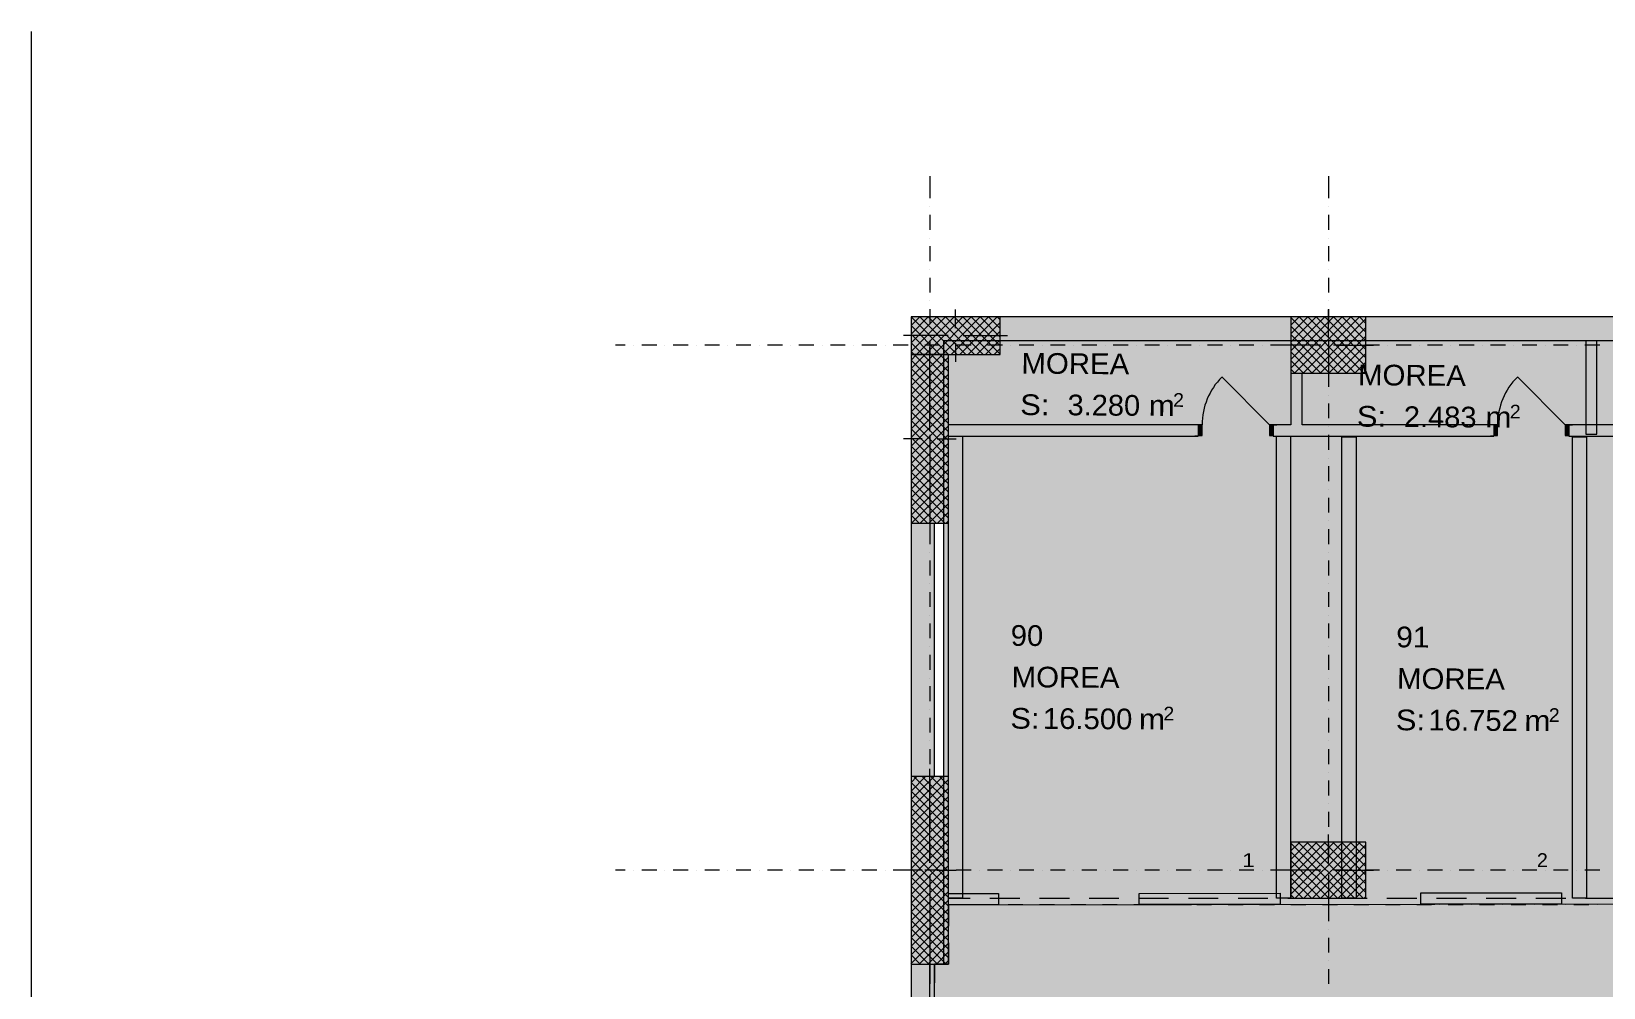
# Model space of a CAD drawing. Header units: centimetres. Extents: x -6805 to 4309, y -7338 to 617.
# Drawn here: x -6616 to -4938, y -403 to 617 of the extents above; entities that cross this region are included whole.
import ezdxf

# ---------------------------------------------------------------- set-up
doc = ezdxf.new("R2010")
doc.units = ezdxf.units.CM
for name, color, linetype in [('PDF_ - muret e reja_te kryera', 7, 'Continuous'), ('PDF_- DEPO', 7, 'Continuous'), ('PDF_- GARAZHE', 7, 'Continuous'), ('PDF_A - Fill Zone', 7, 'Continuous'), ('PDF_A - Muret', 7, 'Continuous'), ('PDF_A - Shtyllat', 7, 'Continuous'), ('PDF_Geometry', 7, 'Continuous')]:
    doc.layers.add(name, color=color, linetype=linetype)
for name, color, linetype, true_color in [('PDF_ - rruga_ndarjet anesore', 7, 'Continuous', 0x7f7f7f), ('PDF_065 Möbel Einrichtung', 7, 'Continuous', 0x7f7f7f), ('PDF_A - Akset', 7, 'Continuous', 0xfd4435), ('PDF_A - Pllaka Themel', 7, 'Continuous', 0x7f7f7f), ('PDF_A -Polyline', 7, 'Continuous', 0x7f7f7f), ('PDF_A1 - Bodrumi -1', 7, 'Continuous', 0x7f7f7f)]:
    doc.layers.add(name, color=color, linetype=linetype, true_color=true_color)
doc.styles.add('PDF Arial', font='')
doc.styles.get('PDF Arial').set_extended_font_data('Arial')

msp = doc.modelspace()

# ---------------------------------------------------------------- hatches: boundary and pattern name
at = {"layer": 'PDF_- DEPO', "true_color": 0x41c341, "transparency": 33554559}
for points in [[(-5637, 197.2), (-5637, 272.3), (-5582, 272.3), (-5582, 287.3), (-5271.7, 292.3), (-5271.7, 197.2)], [(-5259.7, 197.2), (-5259.7, 252.3), (-5191.6, 252.3), (-5191.6, 287.3), (-4957.1, 287.3), (-4957.1, 197.2)], [(-4945.1, 197.2), (-4945.1, 287.3), (-4726.3, 287.3), (-4726.3, 252.3), (-4657.5, 254.6), (-4657.5, 197.2)]]:
    msp.add_hatch(color=95, dxfattribs=at).paths.add_polyline_path(points)
at = {"layer": 'PDF_A - Fill Zone', "true_color": 0x93a0c6, "transparency": 33554559}
msp.add_hatch(color=253, dxfattribs=at).paths.add_polyline_path([(-5652, -828.7), (-5652, -308.2), (-2934.7, -308.2), (-2934.7, -828.7), (-3798, -828.7), (-3798, -1151.5), (-3993.1, -1151.5), (-3993.1, -1589.4), (-4328.4, -1589.4), (-4328.4, -1061.4), (-4503.6, -1061.4), (-4503.6, -828.7)])
at = {"layer": 'PDF_A - Pllaka Themel', "true_color": 0xd5d5d5, "transparency": 33554559}
h = msp.add_hatch(color=254, dxfattribs=at)
h.paths.add_polyline_path([(-5581.9, -878.8), (-5581.9, -838.7), (-5657, -838.7), (-5657, -378.3), (-5642, -378.3), (-5642, 287.3), (-2884.7, 287.3), (-432.6, 287.3), (-419.8, 287.3), (978.3, 287.3), (978.3, -308.2), (1644.1, -308.2), (1644.1, -1142.4), (931, -1302.4), (1552.2, -1164.4), (1863.2, -2555.1), (1863.3, -2555.1), (2158.7, -3867.3), (2155.2, -3868), (2646.9, -6059.2), (2017.8, -6200.4), (2017.7, -6199.9), (-1597, -7011), (-1702.7, -6540.3), (-1846.3, -6572.5), (-1977, -6060.1), (-1982.5, -5964.4), (-1839, -5932.3), (-2055.7, -4966.3), (-2419.3, -4966.3), (-2929.7, -4966.3), (-2929.7, -2144.8), (-2909.7, -2144.8), (-2904.7, -1595.7), (-4731.2, -1619.4), (-4671.2, -1619.4), (-4671.2, -2159.8), (-5099, -2159.8), (-5102.5, -2159.8), (-5106, -2159.6), (-5109.5, -2159.4), (-5113, -2159), (-5116.5, -2158.6), (-5120, -2158), (-5123.4, -2157.4), (-5126.9, -2156.7), (-5130.3, -2155.8), (-5133.7, -2154.9), (-5137, -2153.9), (-5140.4, -2152.8), (-5143.6, -2151.6), (-5146.9, -2150.3), (-5150.1, -2148.9), (-5153.3, -2147.4), (-5156.4, -2145.9), (-5159.5, -2144.2), (-5162.6, -2142.5), (-5165.6, -2140.6), (-5168.5, -2138.7), (-5171.4, -2136.7), (-5174.3, -2134.7), (-5177, -2132.5), (-5179.7, -2130.3), (-5182.4, -2128), (-5185, -2125.6), (-5187.5, -2123.2), (-5189.9, -2120.6), (-5192.3, -2118.1), (-5194.6, -2115.4), (-5196.8, -2112.7), (-5199, -2109.9), (-5201.1, -2107.1), (-5203, -2104.2), (-5205, -2101.3), (-5206.8, -2098.3), (-5208.5, -2095.2), (-5210.2, -2092.1), (-5211.7, -2089), (-5213.2, -2085.8), (-5214.6, -2082.6), (-5215.9, -2079.3), (-5217.1, -2076), (-5218.2, -2072.7), (-5219.2, -2069.3), (-5220.2, -2065.9), (-5221, -2062.5), (-5221.7, -2059.1), (-5222.4, -2055.7), (-5222.9, -2052.2), (-5223.3, -2048.7), (-5223.7, -2045.2), (-5223.9, -2041.7), (-5224.1, -2038.2), (-5224.1, -2034.7), (-5224.1, -1589.4), (-5276.7, -1564.4), (-5842.1, -1564.4), (-5842.1, -878.8)])
h.paths.add_polyline_path([(-1884.8, -2746.4), (-1725.8, -2754.1), (-263.3, -2617.9), (-272, -2578.8), (-296.8, -2580.2), (-343.5, -2075.8), (-1348.1, -2129.8), (-1534.8, -2147.2), (-1533.4, -2162), (-1836.8, -2167.5), (-1836.8, -2147.5), (-1876.8, -2147.5), (-1876.8, -2187.5), (-1531.1, -2187), (-1493.3, -2681.2), (-1884.8, -2706.4)])
h.paths.add_polyline_path([(-452.6, -1589.4), (-91.9, -1583.4), (-92.3, -1174), (283, -1174), (283, -828.7), (-419.8, -828.7), (-427.6, -828.7), (-452.6, -828.7)])
h.paths.add_polyline_path([(413.2, -3713.8), (401.1, -3715.6), (389, -3717.6), (376.9, -3719.5), (364.9, -3721.6), (352.8, -3723.8), (340.8, -3726), (328.8, -3728.3), (316.8, -3730.7), (304.8, -3733.2)])
at = {"layer": 'PDF_A - Pllaka Themel', "true_color": 0xbfbfbf, "transparency": 33554559}
h = msp.add_hatch(color=9, dxfattribs=at)
h.paths.add_polyline_path([(-5637, -378.3), (-5637, -315.2), (-447.7, -308.2), (-447.7, -308.2), (963.5, -308.2), (963.5, -763.7), (936, -763.7), (936, -863.8), (963.5, -863.8), (964.8, -1337.1), (925.7, -1345.9), (892.3, -1353.4), (988.5, -1782.6), (1104.4, -2300.9), (1195, -2706.1), (1170.6, -2711.6), (1193.4, -2813), (1455.7, -3983.1), (1827.5, -5638), (1828.4, -5640.7), (1829.1, -5643.5), (1829.9, -5646.3), (1830.5, -5649.1), (1831, -5651.9), (1831.4, -5654.7), (1831.7, -5657.6), (1831.9, -5660.4), (1832, -5663.3), (1832, -5666.1), (1831.9, -5669), (1831.7, -5671.9), (1831.4, -5674.7), (1831, -5677.5), (1830.5, -5680.4), (1829.9, -5683.2), (1829.2, -5685.9), (1828.5, -5688.7), (1827.6, -5691.4), (1826.6, -5694.1), (1825.5, -5696.8), (1824.4, -5699.4), (1823.1, -5701.9), (1821.8, -5704.5), (1820.4, -5707), (1818.8, -5709.4), (1817.3, -5711.8), (1815.6, -5714.1), (1813.8, -5716.3), (1812, -5718.5), (1810.1, -5720.7), (1808.1, -5722.7), (1806, -5724.7), (1803.9, -5726.6), (1801.7, -5728.5), (1799.5, -5730.2), (1797.2, -5731.9), (1794.8, -5733.5), (1792.4, -5735.1), (1789.9, -5736.5), (1787.4, -5737.8), (1784.8, -5739.1), (1782.2, -5740.3), (1779.5, -5741.3), (1776.8, -5742.3), (-1865.8, -6559.8), (-1972, -6060.1), (1187.4, -5351.2), (1189.5, -5350.7), (1191.6, -5350.1), (1193.7, -5349.4), (1195.7, -5348.6), (1197.7, -5347.8), (1199.7, -5346.8), (1201.6, -5345.8), (1203.5, -5344.6), (1205.3, -5343.4), (1207.1, -5342.2), (1208.8, -5340.8), (1210.4, -5339.3), (1212, -5337.8), (1213.5, -5336.3), (1214.9, -5334.6), (1216.3, -5332.9), (1217.6, -5331.2), (1218.8, -5329.3), (1219.9, -5327.5), (1221, -5325.5), (1221.9, -5323.6), (1222.8, -5321.6), (1223.5, -5319.5), (1224.2, -5317.5), (1224.8, -5315.4), (1225.3, -5313.2), (1225.7, -5311.1), (1226, -5308.9), (1226.2, -5306.8), (1226.3, -5304.6), (1226.4, -5302.4), (1226.3, -5300.2), (1226.1, -5298), (1225.8, -5295.9), (1225.5, -5293.7), (1225, -5291.6), (967.7, -4148), (967.2, -4145.8), (966.5, -4143.7), (965.8, -4141.6), (964.9, -4139.5), (964, -4137.5), (963, -4135.5), (961.9, -4133.5), (960.7, -4131.7), (959.4, -4129.8), (958, -4128), (956.6, -4126.3), (955.1, -4124.7), (953.5, -4123.1), (951.9, -4121.6), (950.1, -4120.2), (948.4, -4118.8), (946.5, -4117.6), (944.6, -4116.4), (942.7, -4115.3), (940.7, -4114.2), (938.7, -4113.3), (936.6, -4112.5), (934.5, -4111.7), (932.3, -4111.1), (930.2, -4110.5), (928, -4110.1), (925.8, -4109.7), (923.6, -4109.5), (921.3, -4109.3), (919.1, -4109.3), (916.9, -4109.3), (914.6, -4109.5), (912.4, -4109.7), (910.2, -4110.1), (908, -4110.5), (526.4, -4196.1), (467.8, -4209.3), (455.6, -4213.1), (443.4, -4217), (431.2, -4221), (419.1, -4225.1), (406.9, -4229.3), (394.9, -4233.6), (382.8, -4238), (370.8, -4242.5), (358.8, -4247.1), (346.9, -4251.7), (335, -4256.5), (323.1, -4261.4), (311.3, -4266.3), (299.5, -4271.3), (287.8, -4276.4), (276.1, -4281.7), (264.4, -4287), (252.8, -4292.3), (241.2, -4297.8), (229.6, -4303.4), (218.1, -4309.1), (206.7, -4314.8), (195.3, -4320.7), (183.9, -4326.6), (172.6, -4332.6), (161.3, -4338.7), (150.1, -4344.9), (138.9, -4351.2), (127.8, -4357.5), (116.7, -4364), (105.7, -4370.5), (94.7, -4377.1), (83.8, -4383.8), (72.9, -4390.6), (62.1, -4397.5), (51.3, -4404.4), (40.6, -4411.4), (29.9, -4418.6), (19.3, -4425.8), (8.8, -4433), (-1.7, -4440.4), (-13.4, -4447.8), (-25.2, -4455.1), (-37, -4462.3), (-48.8, -4469.4), (-60.7, -4476.4), (-72.7, -4483.4), (-84.7, -4490.2), (-96.7, -4497), (-108.8, -4503.7), (-121, -4510.3), (-133.1, -4516.8), (-145.4, -4523.3), (-157.7, -4529.6), (-170, -4535.9), (-182.3, -4542.1), (-194.8, -4548.2), (-207.2, -4554.2), (-219.7, -4560.1), (-232.3, -4565.9), (-244.8, -4571.6), (-257.5, -4577.3), (-270.1, -4582.8), (-282.8, -4588.3), (-295.6, -4593.6), (-308.3, -4598.9), (-321.1, -4604.1), (-334, -4609.2), (-346.9, -4614.2), (-359.8, -4619.1), (-372.8, -4623.9), (-385.7, -4628.7), (-398.8, -4633.3), (-411.8, -4637.9), (-424.9, -4642.3), (-438, -4646.7), (-451.2, -4650.9), (-464.4, -4655.1), (-477.6, -4659.2), (-490.8, -4663.2), (-2040.8, -5011), (-2050.8, -4966.3), (-2414.3, -4966.3), (-2414.3, -4749.4), (-2414.6, -2387.8), (-2414.6, -2276.5), (-2415.1, -2272.8), (-2415.6, -2269.1), (-2416.3, -2265.4), (-2417.1, -2261.8), (-2417.9, -2258.1), (-2418.9, -2254.5), (-2419.9, -2251), (-2421.1, -2247.4), (-2422.3, -2243.9), (-2423.6, -2240.4), (-2425.1, -2236.9), (-2426.6, -2233.5), (-2428.2, -2230.2), (-2429.8, -2226.8), (-2431.6, -2223.5), (-2433.4, -2220.3), (-2435.4, -2217.1), (-2437.4, -2214), (-2439.5, -2210.9), (-2441.7, -2207.8), (-2443.9, -2204.9), (-2446.3, -2202), (-2448.7, -2199.1), (-2451.1, -2196.3), (-2453.7, -2193.6), (-2456.3, -2190.9), (-2459, -2188.3), (-2461.7, -2185.8), (-2464.6, -2183.4), (-2467.4, -2181), (-2470.4, -2178.7), (-2473.4, -2176.5), (-2476.4, -2174.4), (-2479.6, -2172.3), (-2482.7, -2170.3), (-2485.9, -2168.4), (-2489.2, -2166.6), (-2492.5, -2164.9), (-2495.8, -2163.2), (-2499.2, -2161.7), (-2502.7, -2160.2), (-2506.1, -2158.9), (-2509.6, -2157.6), (-2513.2, -2156.4), (-2904.7, -2164.8), (-2899.7, -1589.4), (-2414.3, -1589.4), (-2414.3, -828.7), (-4726.3, -828.7), (-4726.3, -1619.4), (-5219.2, -1619.3), (-5219.2, -2036.1), (-5219.2, -2034.7), (-5219.2, -1589.4), (-5271.7, -1564.4), (-5253.4, -1564.4), (-5253.4, -878.8), (-5577, -878.8), (-5577, -838.7), (-5652, -838.7), (-5652, -378.3)])
h.paths.add_polyline_path([(-1883.9, -1589.4), (-1863.8, -1589.4), (-1863.8, -1634.4), (-1863.9, -1634.4), (-1863.9, -2147.2), (-1836.5, -2147.5), (-1871.9, -2147.5), (-1871.9, -2187.5), (-1831.8, -2187.4), (-1831.8, -2147.5), (-1529.5, -2150.6), (-1526.5, -2182.5), (-1488.4, -2681.2), (-1718.5, -2706.4), (-1879.8, -2706.4), (-1879.8, -2746.4), (-1720.8, -2754.1), (-221.3, -2598.2), (-135.8, -2979.1), (-1425.4, -3268.5), (-1880.4, -3268.5), (-1873.5, -4356.8), (-1873.8, -4358.9), (-1873.9, -4361.1), (-1873.9, -4363.2), (-1873.9, -4365.3), (-1873.7, -4367.5), (-1873.5, -4369.6), (-1873.1, -4371.7), (-1872.7, -4373.8), (-1872.1, -4375.8), (-1871.5, -4377.9), (-1870.8, -4379.9), (-1869.9, -4381.8), (-1869, -4383.8), (-1868.1, -4385.7), (-1867, -4387.5), (-1865.8, -4389.3), (-1864.6, -4391), (-1863.3, -4392.7), (-1861.9, -4394.3), (-1860.4, -4395.9), (-1858.9, -4397.4), (-1857.3, -4398.8), (-1855.6, -4400.1), (-1853.9, -4401.4), (-1852.1, -4402.5), (-1850.3, -4403.6), (-1848.4, -4404.6), (-1846.5, -4405.6), (-1844.5, -4406.4), (-1842.5, -4407.1), (-1840.5, -4407.8), (-1838.4, -4408.4), (-1836.3, -4408.8), (-1834.2, -4409.2), (-1832.1, -4409.5), (-1830, -4409.6), (-1827.9, -4409.7), (-1825.7, -4409.7), (-1823.6, -4409.6), (-1821.5, -4409.4), (-1819.4, -4409.1), (-657.9, -4148.4), (-657.8, -4149), (-640.9, -4142.1), (-624, -4135.1), (-607.1, -4128.1), (-590.3, -4120.9), (-573.5, -4113.7), (-556.8, -4106.4), (-540.1, -4099), (-523.4, -4091.5), (-506.8, -4083.9), (-490.2, -4076.2), (-473.7, -4068.5), (-457.2, -4060.6), (-440.7, -4052.7), (-424.3, -4044.6), (-407.9, -4036.5), (-391.6, -4028.3), (-375.3, -4020), (-359.1, -4011.7), (-342.9, -4003.2), (-326.7, -3994.7), (-310.6, -3986), (-294.5, -3977.3), (-278.5, -3968.5), (-262.6, -3959.6), (-246.7, -3950.7), (-230.8, -3941.6), (-215, -3932.5), (-199.2, -3923.3), (-183.5, -3913.9), (-171.8, -3907.7), (-160, -3901.5), (-148.2, -3895.4), (-136.4, -3889.4), (-124.5, -3883.4), (-112.6, -3877.6), (-100.6, -3871.8), (-88.6, -3866.2), (-76.6, -3860.6), (-64.5, -3855.1), (-52.3, -3849.7), (-40.2, -3844.4), (-28, -3839.2), (-15.7, -3834), (-3.5, -3829), (8.9, -3824), (21.2, -3819.1), (33.6, -3814.4), (46, -3809.7), (58.5, -3805.1), (71, -3800.6), (83.5, -3796.1), (96, -3791.8), (108.6, -3787.6), (121.2, -3783.4), (133.9, -3779.4), (146.5, -3775.4), (159.2, -3771.5), (172, -3767.8), (184.7, -3764.1), (197.5, -3760.5), (210.3, -3757), (223.1, -3753.6), (236, -3750.3), (248.9, -3747.1), (261.8, -3743.9), (274.7, -3740.9), (287.6, -3738), (300.6, -3735.1), (313.6, -3732.4), (326.6, -3729.7), (339.6, -3727.2), (352.7, -3724.7), (365.8, -3722.3), (378.8, -3720.1), (391.9, -3717.9), (405, -3715.8), (418.2, -3713.8), (787.3, -3631), (789.4, -3630.5), (791.5, -3629.8), (793.5, -3629.1), (795.6, -3628.3), (797.6, -3627.5), (799.5, -3626.5), (801.4, -3625.4), (803.3, -3624.3), (805.1, -3623.1), (806.9, -3621.8), (808.6, -3620.4), (810.2, -3619), (811.8, -3617.5), (813.3, -3615.9), (814.7, -3614.2), (816.1, -3612.5), (817.4, -3610.8), (818.6, -3609), (819.7, -3607.1), (820.7, -3605.2), (821.7, -3603.2), (822.6, -3601.2), (823.4, -3599.2), (824.1, -3597.1), (824.7, -3595), (825.2, -3592.9), (825.6, -3590.8), (825.9, -3588.6), (826.2, -3586.4), (826.3, -3584.3), (826.3, -3582.1), (826.3, -3579.9), (826.1, -3577.7), (825.9, -3575.5), (825.6, -3573.4), (825.1, -3571.2), (681.4, -2927.9), (734.4, -2916), (711.6, -2814.6), (658.7, -2826.4), (288, -1174), (288, -828.7), (-447.7, -828.7), (-1883.9, -828.7)])

# ---------------------------------------------------------------- linework, layer by layer
at = {"layer": 'PDF_ - muret e reja_te kryera', "lineweight": 0}
for points in [[(-4957.1, 287.3), (-4957.1, 187.2)], [(-4945.1, 187.2), (-4945.1, 287.3)], [(-5271.7, 252.3), (-5271.7, 197.2)], [(-5259.7, 197.2), (-5259.7, 252.3)], [(-5294.5, 197.2), (-5345.4, 248.2)], [(-4979.1, 197.2), (-5030, 248.2)], [(-5370.5, 197.2), (-5637, 197.2)], [(-5637, 185.2), (-5370.5, 185.2)], [(-5370.5, 197.2), (-5374.2, 197.2)], [(-5370.5, 197.2), (-5374.2, 197.2)], [(-5370.5, 197.2), (-5374.2, 197.2)], [(-5370.5, 185.2), (-5374.2, 185.2)], [(-5370.5, 185.2), (-5374.2, 185.2)], [(-5370.5, 185.2), (-5374.2, 185.2)], [(-5370.5, 197.2), (-5370.5, 185.7)], [(-5366.5, 197.2), (-5370.5, 197.2)], [(-5370.5, 197.2), (-5370.5, 185.7)], [(-5370.5, 197.2), (-5370.5, 185.7)], [(-5370.5, 197.2), (-5370.5, 185.7)], [(-5370.5, 185.7), (-5370.5, 185.2)], [(-5370.5, 185.7), (-5366.5, 185.7)], [(-5370.5, 185.7), (-5370.5, 185.2)], [(-5370.5, 185.7), (-5370.5, 185.2)], [(-5366.5, 185.7), (-5366.5, 197.2)], [(-5290.5, 197.2), (-5294.5, 197.2)], [(-5294.5, 197.2), (-5294.5, 185.7)], [(-5294.5, 185.7), (-5290.5, 185.7)], [(-5290.5, 197.2), (-5286.8, 197.2)], [(-5290.5, 197.2), (-5290.5, 185.7)], [(-5271.7, 197.2), (-5290.5, 197.2)], [(-5290.5, 185.7), (-5290.5, 197.2)], [(-5290.5, 197.2), (-5290.5, 185.7)], [(-5290.5, 197.2), (-5290.5, 185.7)], [(-5290.5, 197.2), (-5286.8, 197.2)], [(-5290.5, 197.2), (-5286.8, 197.2)], [(-5290.5, 185.7), (-5290.5, 185.2)], [(-5290.5, 185.7), (-5290.5, 185.2)], [(-5290.5, 185.7), (-5290.5, 185.2)], [(-5290.5, 185.2), (-5286.8, 185.2)], [(-5290.5, 185.2), (-5055.1, 185.2)], [(-5290.5, 185.2), (-5286.8, 185.2)], [(-5290.5, 185.2), (-5286.8, 185.2)], [(-5055.1, 197.2), (-5259.7, 197.2)], [(-5055.1, 197.2), (-5058.8, 197.2)], [(-5055.1, 197.2), (-5058.8, 197.2)], [(-5055.1, 197.2), (-5058.8, 197.2)], [(-5055.1, 185.2), (-5058.8, 185.2)], [(-5055.1, 185.2), (-5058.8, 185.2)], [(-5055.1, 185.2), (-5058.8, 185.2)], [(-5055.1, 197.2), (-5055.1, 185.7)], [(-5051.1, 197.2), (-5055.1, 197.2)], [(-5055.1, 197.2), (-5055.1, 185.7)], [(-5055.1, 197.2), (-5055.1, 185.7)], [(-5055.1, 197.2), (-5055.1, 185.7)], [(-5055.1, 185.7), (-5055.1, 185.2)], [(-5055.1, 185.7), (-5051.1, 185.7)], [(-5055.1, 185.7), (-5055.1, 185.2)], [(-5055.1, 185.7), (-5055.1, 185.2)], [(-5051.1, 185.7), (-5051.1, 197.2)], [(-4975.1, 197.2), (-4979.1, 197.2)], [(-4979.1, 197.2), (-4979.1, 185.7)], [(-4979.1, 185.7), (-4975.1, 185.7)], [(-4975.1, 197.2), (-4971.3, 197.2)], [(-4975.1, 197.2), (-4975.1, 185.7)], [(-4923, 197.2), (-4975.1, 197.2)], [(-4975.1, 185.7), (-4975.1, 197.2)], [(-4975.1, 197.2), (-4975.1, 185.7)], [(-4975.1, 197.2), (-4975.1, 185.7)], [(-4975.1, 197.2), (-4971.3, 197.2)], [(-4975.1, 197.2), (-4971.3, 197.2)], [(-4975.1, 185.7), (-4975.1, 185.2)], [(-4975.1, 185.7), (-4975.1, 185.2)], [(-4975.1, 185.7), (-4975.1, 185.2)], [(-4975.1, 185.2), (-4971.3, 185.2)], [(-4975.1, 185.2), (-4923, 185.2)], [(-4975.1, 185.2), (-4971.3, 185.2)], [(-4975.1, 185.2), (-4971.3, 185.2)], [(-4957.1, 187.2), (-4945.1, 187.2)]]:
    msp.add_lwpolyline(points, dxfattribs=at)
for centre, radius, start, end in [((-5294.5, 197.2), 72, 134.9895, 180.0087), ((-4979, 197.2), 72.1, 135.001, 179.9944)]:
    msp.add_arc(centre, radius, start, end, dxfattribs=at)
at = {"layer": 'PDF_ - muret e reja_te kryera', "transparency": 33554559}
for points in [[(-4957.1, 287.3), (-4945.1, 287.3), (-4957.1, 187.2), (-4945.1, 187.2)], [(-5271.7, 252.3), (-5259.7, 252.3), (-5271.7, 197.2), (-5259.7, 197.2)], [(-5637, 185.2), (-5637, 197.2), (-5370.5, 185.2), (-5370.5, 197.2)], [(-5290.5, 197.2), (-5055.1, 197.2), (-5290.5, 185.2), (-5055.1, 185.2)], [(-4975.1, 197.2), (-4923, 197.2), (-4975.1, 185.2), (-4923, 185.2)]]:
    msp.add_solid(points, dxfattribs=at)
at = {"layer": 'PDF_ - muret e reja_te kryera', "color": 7, "true_color": 0xffffff, "transparency": 33554559}
for points in [[(-5290.5, 197.2), (-5290.5, 185.2), (-5370.5, 197.2), (-5370.5, 185.2)], [(-5370.5, 185.7), (-5370.5, 197.2), (-5366.5, 185.7), (-5366.5, 197.2)], [(-5290.5, 197.2), (-5290.5, 185.7), (-5294.5, 197.2), (-5294.5, 185.7)], [(-4975.1, 197.2), (-4975.1, 185.2), (-5055.1, 197.2), (-5055.1, 185.2)], [(-5055.1, 185.7), (-5055.1, 197.2), (-5051.1, 185.7), (-5051.1, 197.2)], [(-4975.1, 197.2), (-4975.1, 185.7), (-4979.1, 197.2), (-4979.1, 185.7)]]:
    msp.add_solid(points, dxfattribs=at)
at = {"layer": 'PDF_ - rruga_ndarjet anesore', "lineweight": 0}
for points in [[(-5637, -303.2), (-5583.6, -303.1)], [(-5637, -315.2), (-5637, -303.2)], [(-5583.6, -315.1), (-5637, -315.2)], [(-5583.6, -303.1), (-5583.6, -315.1)], [(-5433.5, -302.9), (-5283.3, -302.7)], [(-5433.5, -314.9), (-5433.5, -302.9)], [(-5283.3, -314.7), (-5433.5, -314.9)], [(-5283.3, -302.7), (-5283.3, -314.7)], [(-5133.2, -302.5), (-4983.1, -302.3)], [(-5133.2, -314.5), (-5133.2, -302.5)], [(-4983.1, -314.3), (-5133.2, -314.5)], [(-4983.1, -302.3), (-4983.1, -314.3)]]:
    msp.add_lwpolyline(points, dxfattribs=at)
at = {"layer": 'PDF_ - rruga_ndarjet anesore', "color": 7, "true_color": 0xffffff, "transparency": 33554559}
for points in [[(-5637, -315.2), (-5637, -303.2), (-5583.6, -315.1), (-5583.6, -303.1)], [(-5283.3, -302.7), (-5283.3, -314.7), (-5433.5, -302.9), (-5433.5, -314.9)], [(-5133.2, -302.5), (-4983.1, -302.3), (-5133.2, -314.5), (-4983.1, -314.3)]]:
    msp.add_solid(points, dxfattribs=at)
at = {"layer": 'PDF_- GARAZHE', "color": 104, "true_color": 0x029e21, "transparency": 33554559}
for points in [[(-5299.2, 185.2), (-5299.2, -315.2), (-5629.5, 185.2), (-5629.5, -315.2)], [(-4963.9, 184.2), (-4963.9, -316.2), (-5299.2, 184.2), (-5299.2, -316.2)], [(-4963.9, -316.2), (-4963.9, 184.2), (-4686.2, -316.2), (-4686.2, 184.2)]]:
    msp.add_solid(points, dxfattribs=at)
at = {"layer": 'PDF_065 Möbel Einrichtung', "lineweight": 0}
for points in [[(-5637, -308.2), (-5637, 185.2)], [(-5637, 185.2), (-5622, 185.2)], [(-5622, 185.2), (-5622, -308.2)], [(-5287.1, -308.2), (-5287.1, 185.2)], [(-5287.1, 185.2), (-5272.1, 185.2)], [(-5272.1, 185.2), (-5272.1, -308.2)], [(-5217.2, -308.2), (-5217.2, 184.2)], [(-5217.2, 184.2), (-5202.2, 184.2)], [(-5202.2, 184.2), (-5202.2, -308.2)], [(-4971.4, -308.2), (-4971.4, 184.2)], [(-4971.4, 184.2), (-4956.4, 184.2)], [(-4956.4, 184.2), (-4956.4, -308.2)], [(-5622, -308.2), (-5637, -308.2)], [(-5272.1, -308.2), (-5287.1, -308.2)], [(-5202.2, -308.2), (-5217.2, -308.2)], [(-4956.4, -308.2), (-4971.4, -308.2)]]:
    msp.add_lwpolyline(points, dxfattribs=at)
at = {"layer": 'PDF_065 Möbel Einrichtung', "color": 7, "true_color": 0xffffff, "transparency": 33554559}
for points in [[(-5622, -308.2), (-5637, -308.2), (-5622, 185.2), (-5637, 185.2)], [(-5272.1, -308.2), (-5287.1, -308.2), (-5272.1, 185.2), (-5287.1, 185.2)], [(-5202.2, -308.2), (-5217.2, -308.2), (-5202.2, 184.2), (-5217.2, 184.2)], [(-4956.4, -308.2), (-4971.4, -308.2), (-4956.4, 184.2), (-4971.4, 184.2)]]:
    msp.add_solid(points, dxfattribs=at)
at = {"layer": 'PDF_A - Akset', "lineweight": 0}
for points in [[(-5657, 462.4), (-5657, 438.9)], [(-5231.7, 462.4), (-5231.7, 438.9)], [(-5657, 430.1), (-5657, 430.1)], [(-5657, 421.3), (-5657, 405.4)], [(-5231.7, 430.1), (-5231.7, 430.1)], [(-5231.7, 421.3), (-5231.7, 405.4)], [(-5657, 396.5), (-5657, 396.5)], [(-5657, 387.7), (-5657, 371.8)], [(-5231.7, 396.5), (-5231.7, 396.5)], [(-5231.7, 387.7), (-5231.7, 371.8)], [(-5657, 363), (-5657, 363)], [(-5657, 354.2), (-5657, 338.3)], [(-5231.7, 363), (-5231.7, 363)], [(-5231.7, 354.2), (-5231.7, 338.3)], [(-5657, 329.5), (-5657, 329.5)], [(-5657, 320.6), (-5657, 304.7)], [(-5231.7, 329.5), (-5231.7, 329.5)], [(-5231.7, 320.6), (-5231.7, 304.7)], [(-5657, 295.9), (-5657, 295.9)], [(-5657, 287.1), (-5657, 271.2)], [(-5231.7, 295.9), (-5231.7, 295.9)], [(-5231.7, 287.1), (-5231.7, 271.2)], [(-5982, 282.3), (-5992.3, 282.3)], [(-5973.2, 282.3), (-5973.2, 282.3)], [(-5948.4, 282.3), (-5964.3, 282.3)], [(-5939.6, 282.3), (-5939.6, 282.3)], [(-5914.9, 282.3), (-5930.8, 282.3)], [(-5906.1, 282.3), (-5906.1, 282.3)], [(-5881.4, 282.3), (-5897.2, 282.3)], [(-5872.5, 282.3), (-5872.5, 282.3)], [(-5847.8, 282.3), (-5863.7, 282.3)], [(-5839, 282.3), (-5839, 282.3)], [(-5814.3, 282.3), (-5830.2, 282.3)], [(-5805.4, 282.3), (-5805.4, 282.3)], [(-5780.7, 282.3), (-5796.6, 282.3)], [(-5771.9, 282.3), (-5771.9, 282.3)], [(-5747.2, 282.3), (-5763.1, 282.3)], [(-5738.4, 282.3), (-5738.4, 282.3)], [(-5713.6, 282.3), (-5729.5, 282.3)], [(-5704.8, 282.3), (-5704.8, 282.3)], [(-5680.1, 282.3), (-5696, 282.3)], [(-5671.3, 282.3), (-5671.3, 282.3)], [(-5646.6, 282.3), (-5662.4, 282.3)], [(-5637.7, 282.3), (-5637.7, 282.3)], [(-5613, 282.3), (-5628.9, 282.3)], [(-5604.2, 282.3), (-5604.2, 282.3)], [(-5579.5, 282.3), (-5595.4, 282.3)], [(-5570.6, 282.3), (-5570.6, 282.3)], [(-5545.9, 282.3), (-5561.8, 282.3)], [(-5537.1, 282.3), (-5537.1, 282.3)], [(-5512.4, 282.3), (-5528.3, 282.3)], [(-5503.6, 282.3), (-5503.6, 282.3)], [(-5478.8, 282.3), (-5494.7, 282.3)], [(-5470, 282.3), (-5470, 282.3)], [(-5445.3, 282.3), (-5461.2, 282.3)], [(-5436.5, 282.3), (-5436.5, 282.3)], [(-5411.8, 282.3), (-5427.7, 282.3)], [(-5402.9, 282.3), (-5402.9, 282.3)], [(-5378.2, 282.3), (-5394.1, 282.3)], [(-5369.4, 282.3), (-5369.4, 282.3)], [(-5344.7, 282.3), (-5360.6, 282.3)], [(-5335.9, 282.3), (-5335.9, 282.3)], [(-5311.1, 282.3), (-5327, 282.3)], [(-5302.3, 282.3), (-5302.3, 282.3)], [(-5277.6, 282.3), (-5293.5, 282.3)], [(-5268.8, 282.3), (-5268.8, 282.3)], [(-5244.1, 282.3), (-5259.9, 282.3)], [(-5235.2, 282.3), (-5235.2, 282.3)], [(-5210.5, 282.3), (-5226.4, 282.3)], [(-5201.7, 282.3), (-5201.7, 282.3)], [(-5177, 282.3), (-5192.9, 282.3)], [(-5168.1, 282.3), (-5168.1, 282.3)], [(-5143.4, 282.3), (-5159.3, 282.3)], [(-5134.6, 282.3), (-5134.6, 282.3)], [(-5109.9, 282.3), (-5125.8, 282.3)], [(-5101.1, 282.3), (-5101.1, 282.3)], [(-5076.3, 282.3), (-5092.2, 282.3)], [(-5067.5, 282.3), (-5067.5, 282.3)], [(-5042.8, 282.3), (-5058.7, 282.3)], [(-5034, 282.3), (-5034, 282.3)], [(-5009.3, 282.3), (-5025.1, 282.3)], [(-5000.4, 282.3), (-5000.4, 282.3)], [(-4975.7, 282.3), (-4991.6, 282.3)], [(-4966.9, 282.3), (-4966.9, 282.3)], [(-4942.2, 282.3), (-4958.1, 282.3)], [(-5657, 262.4), (-5657, 262.4)], [(-5657, 253.5), (-5657, 237.7)], [(-5231.7, 262.4), (-5231.7, 262.4)], [(-5231.7, 253.5), (-5231.7, 237.7)], [(-5657, 228.8), (-5657, 228.8)], [(-5657, 220), (-5657, 204.1)], [(-5231.7, 228.8), (-5231.7, 228.8)], [(-5231.7, 220), (-5231.7, 204.1)], [(-5657, 195.3), (-5657, 195.3)], [(-5657, 186.5), (-5657, 170.6)], [(-5231.7, 195.3), (-5231.7, 195.3)], [(-5231.7, 186.5), (-5231.7, 170.6)], [(-5657, 161.7), (-5657, 161.7)], [(-5657, 152.9), (-5657, 137)], [(-5231.7, 161.7), (-5231.7, 161.7)], [(-5231.7, 152.9), (-5231.7, 137)], [(-5657, 128.2), (-5657, 128.2)], [(-5657, 119.4), (-5657, 103.5)], [(-5231.7, 128.2), (-5231.7, 128.2)], [(-5231.7, 119.4), (-5231.7, 103.5)], [(-5657, 94.7), (-5657, 94.7)], [(-5657, 85.8), (-5657, 69.9)], [(-5231.7, 94.7), (-5231.7, 94.7)], [(-5231.7, 85.8), (-5231.7, 69.9)], [(-5657, 61.1), (-5657, 61.1)], [(-5657, 52.3), (-5657, 36.4)], [(-5231.7, 61.1), (-5231.7, 61.1)], [(-5231.7, 52.3), (-5231.7, 36.4)], [(-5657, 27.6), (-5657, 27.6)], [(-5657, 18.7), (-5657, 2.9)], [(-5231.7, 27.6), (-5231.7, 27.6)], [(-5231.7, 18.7), (-5231.7, 2.9)], [(-5657, -6), (-5657, -6)], [(-5657, -14.8), (-5657, -30.7)], [(-5231.7, -6), (-5231.7, -6)], [(-5231.7, -14.8), (-5231.7, -30.7)], [(-5657, -39.5), (-5657, -39.5)], [(-5657, -48.3), (-5657, -64.2)], [(-5231.7, -39.5), (-5231.7, -39.5)], [(-5231.7, -48.3), (-5231.7, -64.2)], [(-5657, -73.1), (-5657, -73.1)], [(-5657, -81.9), (-5657, -97.8)], [(-5231.7, -73.1), (-5231.7, -73.1)], [(-5231.7, -81.9), (-5231.7, -97.8)], [(-5657, -106.6), (-5657, -106.6)], [(-5657, -115.4), (-5657, -131.3)], [(-5231.7, -106.6), (-5231.7, -106.6)], [(-5231.7, -115.4), (-5231.7, -131.3)], [(-5657, -140.1), (-5657, -140.1)], [(-5657, -149), (-5657, -164.9)], [(-5231.7, -140.1), (-5231.7, -140.1)], [(-5231.7, -149), (-5231.7, -164.9)], [(-5657, -173.7), (-5657, -173.7)], [(-5657, -182.5), (-5657, -198.4)], [(-5231.7, -173.7), (-5231.7, -173.7)], [(-5231.7, -182.5), (-5231.7, -198.4)], [(-5657, -207.2), (-5657, -207.2)], [(-5657, -216), (-5657, -231.9)], [(-5231.7, -207.2), (-5231.7, -207.2)], [(-5231.7, -216), (-5231.7, -231.9)], [(-5657, -240.8), (-5657, -240.8)], [(-5657, -249.6), (-5657, -265.5)], [(-5231.7, -240.8), (-5231.7, -240.8)], [(-5231.7, -249.6), (-5231.7, -265.5)], [(-5982, -278.2), (-5992.3, -278.2)], [(-5973.2, -278.2), (-5973.2, -278.2)], [(-5948.4, -278.2), (-5964.3, -278.2)], [(-5939.6, -278.2), (-5939.6, -278.2)], [(-5914.9, -278.2), (-5930.8, -278.2)], [(-5906.1, -278.2), (-5906.1, -278.2)], [(-5881.4, -278.2), (-5897.2, -278.2)], [(-5872.5, -278.2), (-5872.5, -278.2)], [(-5847.8, -278.2), (-5863.7, -278.2)], [(-5839, -278.2), (-5839, -278.2)], [(-5814.3, -278.2), (-5830.2, -278.2)], [(-5805.4, -278.2), (-5805.4, -278.2)], [(-5780.7, -278.2), (-5796.6, -278.2)], [(-5771.9, -278.2), (-5771.9, -278.2)], [(-5747.2, -278.2), (-5763.1, -278.2)], [(-5738.4, -278.2), (-5738.4, -278.2)], [(-5713.6, -278.2), (-5729.5, -278.2)], [(-5704.8, -278.2), (-5704.8, -278.2)], [(-5680.1, -278.2), (-5696, -278.2)], [(-5671.3, -278.2), (-5671.3, -278.2)], [(-5646.6, -278.2), (-5662.4, -278.2)], [(-5657, -274.3), (-5657, -274.3)], [(-5657, -283.1), (-5657, -299)], [(-5637.7, -278.2), (-5637.7, -278.2)], [(-5613, -278.2), (-5628.9, -278.2)], [(-5604.2, -278.2), (-5604.2, -278.2)], [(-5579.5, -278.2), (-5595.4, -278.2)], [(-5570.6, -278.2), (-5570.6, -278.2)], [(-5545.9, -278.2), (-5561.8, -278.2)], [(-5537.1, -278.2), (-5537.1, -278.2)], [(-5512.4, -278.2), (-5528.3, -278.2)], [(-5503.6, -278.2), (-5503.6, -278.2)], [(-5478.8, -278.2), (-5494.7, -278.2)], [(-5470, -278.2), (-5470, -278.2)], [(-5445.3, -278.2), (-5461.2, -278.2)], [(-5436.5, -278.2), (-5436.5, -278.2)], [(-5411.8, -278.2), (-5427.7, -278.2)], [(-5402.9, -278.2), (-5402.9, -278.2)], [(-5378.2, -278.2), (-5394.1, -278.2)], [(-5369.4, -278.2), (-5369.4, -278.2)], [(-5344.7, -278.2), (-5360.6, -278.2)], [(-5335.9, -278.2), (-5335.9, -278.2)], [(-5311.1, -278.2), (-5327, -278.2)], [(-5302.3, -278.2), (-5302.3, -278.2)], [(-5277.6, -278.2), (-5293.5, -278.2)], [(-5268.8, -278.2), (-5268.8, -278.2)], [(-5244.1, -278.2), (-5259.9, -278.2)], [(-5235.2, -278.2), (-5235.2, -278.2)], [(-5231.7, -274.3), (-5231.7, -274.3)], [(-5231.7, -283.1), (-5231.7, -299)], [(-5210.5, -278.2), (-5226.4, -278.2)], [(-5201.7, -278.2), (-5201.7, -278.2)], [(-5177, -278.2), (-5192.9, -278.2)], [(-5168.1, -278.2), (-5168.1, -278.2)], [(-5143.4, -278.2), (-5159.3, -278.2)], [(-5134.6, -278.2), (-5134.6, -278.2)], [(-5109.9, -278.2), (-5125.8, -278.2)], [(-5101.1, -278.2), (-5101.1, -278.2)], [(-5076.3, -278.2), (-5092.2, -278.2)], [(-5067.5, -278.2), (-5067.5, -278.2)], [(-5042.8, -278.2), (-5058.7, -278.2)], [(-5034, -278.2), (-5034, -278.2)], [(-5009.3, -278.2), (-5025.1, -278.2)], [(-5000.4, -278.2), (-5000.4, -278.2)], [(-4975.7, -278.2), (-4991.6, -278.2)], [(-4966.9, -278.2), (-4966.9, -278.2)], [(-4942.2, -278.2), (-4958.1, -278.2)], [(-5657, -307.8), (-5657, -307.8)], [(-5657, -316.7), (-5657, -332.6)], [(-5231.7, -307.8), (-5231.7, -307.8)], [(-5231.7, -316.7), (-5231.7, -332.6)], [(-5657, -341.4), (-5657, -341.4)], [(-5657, -350.2), (-5657, -366.1)], [(-5231.7, -341.4), (-5231.7, -341.4)], [(-5231.7, -350.2), (-5231.7, -366.1)], [(-5657, -374.9), (-5657, -374.9)], [(-5657, -383.8), (-5657, -399.6)], [(-5231.7, -374.9), (-5231.7, -374.9)], [(-5231.7, -383.8), (-5231.7, -399.6)]]:
    msp.add_lwpolyline(points, dxfattribs=at)
at = {"layer": 'PDF_A - Akset', "color": 21, "lineweight": 0, "true_color": 0xff9955}
for points in [[(-5624.6, -315.2), (-5637, -315.2)], [(-5637, -315.2), (-5637, -337.9)], [(-5615.8, -315.2), (-5615.8, -315.2)], [(-5591.1, -315.2), (-5607, -315.2)], [(-5582.3, -315.2), (-5582.3, -315.2)], [(-5557.6, -315.2), (-5573.4, -315.2)], [(-5548.7, -315.2), (-5548.7, -315.2)], [(-5524, -315.2), (-5539.9, -315.2)], [(-5515.2, -315.2), (-5515.2, -315.2)], [(-5490.5, -315.2), (-5506.4, -315.2)], [(-5481.6, -315.2), (-5481.6, -315.2)], [(-5456.9, -315.2), (-5472.8, -315.2)], [(-5448.1, -315.2), (-5448.1, -315.2)], [(-5423.4, -315.2), (-5439.3, -315.2)], [(-5414.6, -315.2), (-5414.6, -315.2)], [(-5389.8, -315.2), (-5405.7, -315.2)], [(-5381, -315.2), (-5381, -315.2)], [(-5356.3, -315.2), (-5372.2, -315.2)], [(-5347.5, -315.2), (-5347.5, -315.2)], [(-5322.8, -315.2), (-5338.7, -315.2)], [(-5313.9, -315.2), (-5313.9, -315.2)], [(-5289.2, -315.2), (-5305.1, -315.2)], [(-5280.4, -315.2), (-5280.4, -315.2)], [(-5255.7, -315.2), (-5271.6, -315.2)], [(-5246.9, -315.2), (-5246.9, -315.2)], [(-5222.1, -315.2), (-5238, -315.2)], [(-5213.3, -315.2), (-5213.3, -315.2)], [(-5188.6, -315.2), (-5204.5, -315.2)], [(-5179.8, -315.2), (-5179.8, -315.2)], [(-5155.1, -315.2), (-5170.9, -315.2)], [(-5146.2, -315.2), (-5146.2, -315.2)], [(-5121.5, -315.2), (-5137.4, -315.2)], [(-5112.7, -315.2), (-5112.7, -315.2)], [(-5088, -315.2), (-5103.9, -315.2)], [(-5079.1, -315.2), (-5079.1, -315.2)], [(-5054.4, -315.2), (-5070.3, -315.2)], [(-5045.6, -315.2), (-5045.6, -315.2)], [(-5020.9, -315.2), (-5036.8, -315.2)], [(-5012.1, -315.2), (-5012.1, -315.2)], [(-4987.3, -315.2), (-5003.2, -315.2)], [(-4978.5, -315.2), (-4978.5, -315.2)], [(-4953.8, -315.2), (-4969.7, -315.2)], [(-4945, -315.2), (-4945, -315.2)], [(-5637, -346.7), (-5637, -346.7)], [(-5637, -355.6), (-5637, -378.3)], [(-5637, -378.3), (-5652, -378.3)], [(-5652, -378.3), (-5652, -398.4)]]:
    msp.add_lwpolyline(points, dxfattribs=at)
at = {"layer": 'PDF_A - Muret', "lineweight": 0}
for points in [[(-5271.7, 312.3), (-5582, 312.3)], [(-4726.3, 312.3), (-5191.6, 312.3)], [(-5582, 287.3), (-5271.7, 287.3)], [(-5191.6, 287.3), (-4957.1, 287.3)], [(-4945.1, 287.3), (-4726.3, 287.3)], [(-5677, 92.1), (-5677, -178.1)], [(-5652, -178.1), (-5652, 92.1)], [(-5677, -378.3), (-5677, -543.5)], [(-5652, -568.5), (-5652, -378.3)]]:
    msp.add_lwpolyline(points, dxfattribs=at)
at = {"layer": 'PDF_A - Muret', "transparency": 33554559}
for points in [[(-5582, 312.3), (-5271.7, 312.3), (-5582, 287.3), (-5271.7, 287.3)], [(-5191.6, 312.3), (-4726.3, 312.3), (-5191.6, 287.3), (-4726.3, 287.3)], [(-5677, -178.1), (-5677, 92.1), (-5652, -178.1), (-5652, 92.1)], [(-5677, -543.5), (-5677, -378.3), (-5652, -543.5), (-5652, -378.3)]]:
    msp.add_solid(points, dxfattribs=at)
at = {"layer": 'PDF_A - Pllaka Themel', "lineweight": 0}
for points in [[(-5642, -378.3), (-5642, 287.3)], [(-5642, 287.3), (-2884.7, 287.3)], [(-5637, -315.2), (-447.7, -308.2)], [(-5637, -378.3), (-5637, -315.2)], [(-5657, -838.7), (-5657, -378.3)], [(-5657, -378.3), (-5642, -378.3)], [(-5652, -838.7), (-5652, -378.3)], [(-5652, -378.3), (-5637, -378.3)]]:
    msp.add_lwpolyline(points, dxfattribs=at)
at = {"layer": 'PDF_A - Shtyllat', "lineweight": 0}
for points in [[(-5629.5, 300.3), (-5629.5, 320.3)], [(-5231.7, 290.3), (-5231.7, 320.3)], [(-5677, 275.5), (-5640.2, 312.3)], [(-5677, 284.7), (-5649.4, 312.3)], [(-5677, 293.9), (-5658.7, 312.3)], [(-5677, 303.1), (-5667.8, 312.3)], [(-5637, 272.3), (-5677, 312.3)], [(-5677, 312.3), (-5677, 272.3)], [(-5582, 312.3), (-5677, 312.3)], [(-5646.2, 272.3), (-5677, 303.1)], [(-5671.1, 272.3), (-5631, 312.3)], [(-5627.8, 272.3), (-5667.8, 312.3)], [(-5661.9, 272.3), (-5621.8, 312.3)], [(-5618.6, 272.3), (-5658.7, 312.3)], [(-5652.7, 272.3), (-5612.7, 312.3)], [(-5609.4, 272.3), (-5649.4, 312.3)], [(-5643.5, 272.3), (-5603.4, 312.3)], [(-5600.2, 272.3), (-5640.2, 312.3)], [(-5634.3, 272.3), (-5594.2, 312.3)], [(-5591, 272.3), (-5631, 312.3)], [(-5625.1, 272.3), (-5585.1, 312.3)], [(-5582, 272.4), (-5621.8, 312.3)], [(-5615.9, 272.3), (-5582, 306.2)], [(-5582, 281.6), (-5612.7, 312.3)], [(-5582, 290.8), (-5603.4, 312.3)], [(-5582, 300), (-5594.2, 312.3)], [(-5582, 309.2), (-5585.1, 312.3)], [(-5582, 272.3), (-5582, 312.3)], [(-5271.7, 257.6), (-5217, 312.3)], [(-5271.7, 266.8), (-5226.2, 312.3)], [(-5271.7, 276), (-5235.4, 312.3)], [(-5271.7, 285.2), (-5244.6, 312.3)], [(-5271.7, 294.4), (-5253.8, 312.3)], [(-5271.7, 303.6), (-5263, 312.3)], [(-5271.7, 312.3), (-5271.7, 252.3)], [(-5191.6, 312.3), (-5271.7, 312.3)], [(-5212.2, 252.3), (-5271.7, 311.8)], [(-5221.4, 252.3), (-5271.7, 302.6)], [(-5267.9, 252.3), (-5207.8, 312.3)], [(-5203, 252.3), (-5263, 312.3)], [(-5258.7, 252.3), (-5198.6, 312.3)], [(-5193.8, 252.3), (-5253.8, 312.3)], [(-5249.5, 252.3), (-5191.6, 310.1)], [(-5191.6, 259.3), (-5244.6, 312.3)], [(-5191.6, 268.5), (-5235.4, 312.3)], [(-5191.6, 277.7), (-5226.2, 312.3)], [(-5191.6, 286.9), (-5217, 312.3)], [(-5191.6, 296.1), (-5207.8, 312.3)], [(-5191.6, 305.3), (-5198.6, 312.3)], [(-5191.6, 252.3), (-5191.6, 312.3)], [(-5637.5, 292.3), (-5685.1, 292.3)], [(-5655.4, 272.3), (-5677, 293.9)], [(-5629.5, 292.3), (-5629.5, 292.3)], [(-5621.5, 292.3), (-5574, 292.3)], [(-5606.7, 272.3), (-5582, 297)], [(-5597.5, 272.3), (-5582, 287.8)], [(-5230.6, 252.3), (-5271.7, 293.4)], [(-5240.3, 252.3), (-5191.6, 300.9)], [(-5231.1, 252.3), (-5191.6, 291.7)], [(-5664.6, 272.3), (-5677, 284.7)], [(-5673.8, 272.3), (-5677, 275.5)], [(-5677, 238.7), (-5643.5, 272.3)], [(-5677, 247.9), (-5652.7, 272.3)], [(-5677, 257.1), (-5661.9, 272.3)], [(-5677, 266.3), (-5671.1, 272.3)], [(-5637, 272.3), (-5677, 272.3)], [(-5677, 272.3), (-5677, 92.1)], [(-5677, 272.3), (-5582, 272.3)], [(-5677, 229.5), (-5637, 269.5)], [(-5637, 235.5), (-5673.8, 272.3)], [(-5637, 244.7), (-5664.6, 272.3)], [(-5657, 190.2), (-5657, 280.3)], [(-5637, 253.9), (-5655.4, 272.3)], [(-5637, 263.1), (-5646.2, 272.3)], [(-5637, 92.1), (-5637, 272.3)], [(-5629.5, 284.3), (-5629.5, 264.3)], [(-5588.3, 272.3), (-5582, 278.6)], [(-5239.7, 282.3), (-5279.7, 282.3)], [(-5239.8, 252.3), (-5271.7, 284.2)], [(-5249, 252.3), (-5271.7, 275)], [(-5231.7, 282.3), (-5231.7, 282.3)], [(-5231.7, 274.3), (-5231.7, 244.2)], [(-5223.7, 282.3), (-5183.6, 282.3)], [(-5221.9, 252.3), (-5191.6, 282.5)], [(-5212.7, 252.3), (-5191.6, 273.3)], [(-5637, 226.3), (-5677, 266.3)], [(-5677, 220.3), (-5637, 260.3)], [(-5637, 217.1), (-5677, 257.1)], [(-5258.2, 252.3), (-5271.7, 265.8)], [(-5267.4, 252.3), (-5271.7, 256.6)], [(-5271.7, 252.3), (-5191.6, 252.3)], [(-5203.5, 252.3), (-5191.6, 264.1)], [(-5194.3, 252.3), (-5191.6, 254.9)], [(-5677, 211.1), (-5637, 251.1)], [(-5637, 207.9), (-5677, 247.9)], [(-5677, 201.9), (-5637, 241.9)], [(-5637, 198.7), (-5677, 238.7)], [(-5677, 192.7), (-5637, 232.7)], [(-5637, 189.5), (-5677, 229.5)], [(-5677, 183.5), (-5637, 223.5)], [(-5637, 180.3), (-5677, 220.3)], [(-5677, 174.3), (-5637, 214.3)], [(-5637, 171.1), (-5677, 211.1)], [(-5677, 165.1), (-5637, 205.1)], [(-5637, 161.9), (-5677, 201.9)], [(-5677, 155.9), (-5637, 195.9)], [(-5637, 152.7), (-5677, 192.7)], [(-5677, 146.7), (-5637, 186.7)], [(-5665, 182.2), (-5685.1, 182.2)], [(-5637, 143.5), (-5677, 183.5)], [(-5677, 137.5), (-5637, 177.5)], [(-5637, 134.3), (-5677, 174.3)], [(-5677, 128.3), (-5637, 168.3)], [(-5657, 182.2), (-5657, 182.2)], [(-5657, 174.2), (-5657, 84.1)], [(-5649, 182.2), (-5629, 182.2)], [(-5637, 125.1), (-5677, 165.1)], [(-5677, 119.1), (-5637, 159.1)], [(-5637, 115.9), (-5677, 155.9)], [(-5677, 109.9), (-5637, 149.9)], [(-5637, 106.7), (-5677, 146.7)], [(-5677, 100.7), (-5637, 140.7)], [(-5637, 97.5), (-5677, 137.5)], [(-5640.9, 92.1), (-5677, 128.3)], [(-5650.1, 92.1), (-5677, 119.1)], [(-5676.4, 92.1), (-5637, 131.5)], [(-5667.2, 92.1), (-5637, 122.3)], [(-5659.3, 92.1), (-5677, 109.9)], [(-5668.5, 92.1), (-5677, 100.7)], [(-5658, 92.1), (-5637, 113.1)], [(-5648.8, 92.1), (-5637, 103.9)], [(-5677, 92.1), (-5637, 92.1)], [(-5639.6, 92.1), (-5637, 94.7)], [(-5677, -212.1), (-5643.1, -178.1)], [(-5677, -202.9), (-5652.3, -178.1)], [(-5677, -193.7), (-5661.5, -178.1)], [(-5677, -184.5), (-5670.7, -178.1)], [(-5637, -178.1), (-5677, -178.1)], [(-5677, -178.1), (-5677, -378.3)], [(-5677, -221.3), (-5637, -181.3)], [(-5637, -224.5), (-5677, -184.5)], [(-5637, -215.3), (-5674.2, -178.1)], [(-5637, -206.1), (-5665, -178.1)], [(-5657, -270.2), (-5657, -170.1)], [(-5637, -196.9), (-5655.8, -178.1)], [(-5637, -187.7), (-5646.6, -178.1)], [(-5637, -178.5), (-5637.4, -178.1)], [(-5637, -378.3), (-5637, -178.1)], [(-5677, -230.5), (-5637, -190.5)], [(-5637, -233.7), (-5677, -193.7)], [(-5677, -239.7), (-5637, -199.7)], [(-5637, -242.9), (-5677, -202.9)], [(-5677, -248.9), (-5637, -208.9)], [(-5637, -252.1), (-5677, -212.1)], [(-5677, -258.1), (-5637, -218.1)], [(-5637, -261.3), (-5677, -221.3)], [(-5677, -267.3), (-5637, -227.3)], [(-5637, -270.5), (-5677, -230.5)], [(-5677, -276.5), (-5637, -236.5)], [(-5637, -279.7), (-5677, -239.7)], [(-5677, -285.7), (-5637, -245.7)], [(-5637, -288.9), (-5677, -248.9)], [(-5271.7, -303.6), (-5216.3, -248.2)], [(-5271.7, -294.4), (-5225.5, -248.2)], [(-5271.7, -285.2), (-5234.7, -248.2)], [(-5271.7, -276), (-5243.9, -248.2)], [(-5271.7, -266.8), (-5253.1, -248.2)], [(-5271.7, -257.6), (-5262.3, -248.2)], [(-5271.7, -248.4), (-5271.5, -248.2)], [(-5271.7, -248.2), (-5271.7, -308.2)], [(-5191.6, -248.2), (-5271.7, -248.2)], [(-5212.9, -308.2), (-5271.7, -249.4)], [(-5267.2, -308.2), (-5207.1, -248.2)], [(-5203.7, -308.2), (-5263.8, -248.2)], [(-5258, -308.2), (-5197.9, -248.2)], [(-5194.5, -308.2), (-5254.6, -248.2)], [(-5248.8, -308.2), (-5191.6, -251.1)], [(-5191.6, -301.9), (-5245.4, -248.2)], [(-5191.6, -292.7), (-5236.2, -248.2)], [(-5231.7, -270.2), (-5231.7, -240.2)], [(-5191.6, -283.5), (-5227, -248.2)], [(-5191.6, -274.3), (-5217.8, -248.2)], [(-5191.6, -265.1), (-5208.6, -248.2)], [(-5191.6, -255.9), (-5199.4, -248.2)], [(-5191.6, -308.2), (-5191.6, -248.2)], [(-5677, -294.9), (-5637, -254.9)], [(-5637, -298.1), (-5677, -258.1)], [(-5677, -304.1), (-5637, -264.1)], [(-5637, -307.3), (-5677, -267.3)], [(-5222.1, -308.2), (-5271.7, -258.6)], [(-5231.3, -308.2), (-5271.7, -267.8)], [(-5239.6, -308.2), (-5191.6, -260.3)], [(-5665, -278.2), (-5685.1, -278.2)], [(-5677, -313.3), (-5637, -273.3)], [(-5637, -316.5), (-5677, -276.5)], [(-5677, -322.5), (-5637, -282.5)], [(-5657, -278.2), (-5657, -278.2)], [(-5649, -278.2), (-5629, -278.2)], [(-5239.7, -278.2), (-5279.7, -278.2)], [(-5240.5, -308.2), (-5271.7, -277)], [(-5231.7, -278.2), (-5231.7, -278.2)], [(-5230.4, -308.2), (-5191.6, -269.5)], [(-5223.7, -278.2), (-5183.6, -278.2)], [(-5221.2, -308.2), (-5191.6, -278.7)], [(-5637, -325.7), (-5677, -285.7)], [(-5677, -331.7), (-5637, -291.7)], [(-5637, -334.9), (-5677, -294.9)], [(-5677, -340.9), (-5637, -300.9)], [(-5657, -286.2), (-5657, -386.3)], [(-5249.7, -308.2), (-5271.7, -286.2)], [(-5258.9, -308.2), (-5271.7, -295.4)], [(-5231.7, -286.2), (-5231.7, -316.2)], [(-5212, -308.2), (-5191.6, -287.9)], [(-5202.8, -308.2), (-5191.6, -297.1)], [(-5637, -344.1), (-5677, -304.1)], [(-5677, -350.1), (-5637, -310.1)], [(-5637, -353.3), (-5677, -313.3)], [(-5268.1, -308.2), (-5271.7, -304.6)], [(-5271.7, -308.2), (-5191.6, -308.2)], [(-5193.6, -308.2), (-5191.6, -306.3)], [(-5677, -359.3), (-5637, -319.3)], [(-5637, -362.5), (-5677, -322.5)], [(-5677, -368.5), (-5637, -328.5)], [(-5637, -371.7), (-5677, -331.7)], [(-5677, -377.7), (-5637, -337.7)], [(-5639.7, -378.3), (-5677, -340.9)], [(-5648.9, -378.3), (-5677, -350.1)], [(-5668.4, -378.3), (-5637, -346.9)], [(-5658.1, -378.3), (-5677, -359.3)], [(-5667.3, -378.3), (-5677, -368.5)], [(-5659.2, -378.3), (-5637, -356.1)], [(-5650, -378.3), (-5637, -365.3)], [(-5676.5, -378.3), (-5677, -377.7)], [(-5677, -378.3), (-5637, -378.3)], [(-5640.8, -378.3), (-5637, -374.5)]]:
    msp.add_lwpolyline(points, dxfattribs=at)
at = {"layer": 'PDF_A - Shtyllat', "color": 8, "true_color": 0x7f7f7f, "transparency": 33554559}
for points in [[(-5677, 312.3), (-5582, 312.3), (-5677, 272.3), (-5582, 272.3)], [(-5271.7, 312.3), (-5191.6, 312.3), (-5271.7, 252.3), (-5191.6, 252.3)], [(-5677, 92.1), (-5677, 272.3), (-5637, 92.1), (-5637, 272.3)], [(-5677, -378.3), (-5677, -178.1), (-5637, -378.3), (-5637, -178.1)], [(-5271.7, -248.2), (-5191.6, -248.2), (-5271.7, -308.2), (-5191.6, -308.2)]]:
    msp.add_solid(points, dxfattribs=at)
at = {"layer": 'PDF_A -Polyline', "lineweight": 0}
for points in [[(-5637, -308.2), (-5614, -308.2)], [(-5592.9, -308.2), (-5561.1, -308.2)], [(-5539.9, -308.2), (-5508.1, -308.2)], [(-5486.9, -308.2), (-5455.2, -308.2)], [(-5434, -308.2), (-5402.2, -308.2)], [(-5381, -308.2), (-5349.2, -308.2)], [(-5328, -308.2), (-5296.3, -308.2)], [(-5275.1, -308.2), (-5243.3, -308.2)], [(-5222.1, -308.2), (-5190.3, -308.2)], [(-5169.2, -308.2), (-5137.4, -308.2)], [(-5116.2, -308.2), (-5084.4, -308.2)], [(-5063.2, -308.2), (-5031.5, -308.2)], [(-5010.3, -308.2), (-4978.5, -308.2)], [(-4957.3, -308.2), (-4925.5, -308.2)]]:
    msp.add_lwpolyline(points, dxfattribs=at)
at = {"layer": 'PDF_A1 - Bodrumi -1', "lineweight": 0}
for points in [[(-2934.7, 312.3), (-5677, 312.3)], [(-5677, 312.3), (-5677, -543.5)]]:
    msp.add_lwpolyline(points, dxfattribs=at)
at = {"layer": 'PDF_Geometry', "lineweight": 0}
msp.add_lwpolyline([(-6615.6, -7295.8), (-6615.6, 617)], dxfattribs=at)

# ---------------------------------------------------------------- texts
at = {"layer": 'PDF_- DEPO', "attachment_point": 7, "rotation": 359.6, "style": 'PDF Arial'}
for s, insert, char_height in [('\\W1.015764;MOREA', (-5559.3, 251.5), 22.107), ('\\W1.015764;MOREA', (-5200.1, 239.1), 22.107), ('\\W1.068055;S:', (-5560.6, 207.3), 22.107), ('\\W1.002447;3.280', (-5510.1, 207), 22.107), ('\\W1.085362;m', (-5423.5, 206.8), 22.107), ('\\W1.016485;2', (-5397.4, 216.4), 14.59), ('\\W1.016485;2', (-5038.1, 204), 14.59), ('\\W1.068055;S:', (-5201.4, 194.9), 22.107), ('\\W1.004192;2.483', (-5151.3, 194.5), 22.107), ('\\W1.085362;m', (-5064.3, 194.4), 22.107)]:
    msp.add_mtext(s, dxfattribs=dict(at, insert=insert, char_height=char_height))
at = {"layer": 'PDF_- GARAZHE', "attachment_point": 7, "rotation": 359.6, "style": 'PDF Arial'}
for s, insert, char_height in [('\\W1.009569;90', (-5570.7, -39), 22.107), ('\\W1.036141;91', (-5159.4, -40.6), 22.107), ('\\W1.015764;MOREA', (-5569.7, -83.2), 22.107), ('\\W1.015764;MOREA', (-5158.5, -84.9), 22.107), ('\\W1.068055;S:', (-5571.1, -127.4), 22.107), ('\\W1.010744;16.500', (-5536.4, -127.6), 22.107), ('\\W1.085362;m', (-5433.9, -127.9), 22.107), ('\\W1.016485;2', (-5407.8, -118.3), 14.59), ('\\W1.068055;S:', (-5159.8, -129.1), 22.107), ('\\W1.012073;16.752', (-5125.1, -129.3), 22.107), ('\\W1.085362;m', (-5022.7, -129.6), 22.107), ('\\W1.016485;2', (-4996.5, -119.9), 14.59)]:
    msp.add_mtext(s, dxfattribs=dict(at, insert=insert, char_height=char_height))
at = {"layer": 'PDF_065 Möbel Einrichtung', "char_height": 14.738, "attachment_point": 7, "style": 'PDF Arial'}
for s, insert in [('\\W1.191871;1', (-5323.7, -274.8)), ('\\W1.016485;2', (-5009.2, -274.8))]:
    msp.add_mtext(s, dxfattribs=dict(at, insert=insert))

doc.saveas('drawing.dxf')
